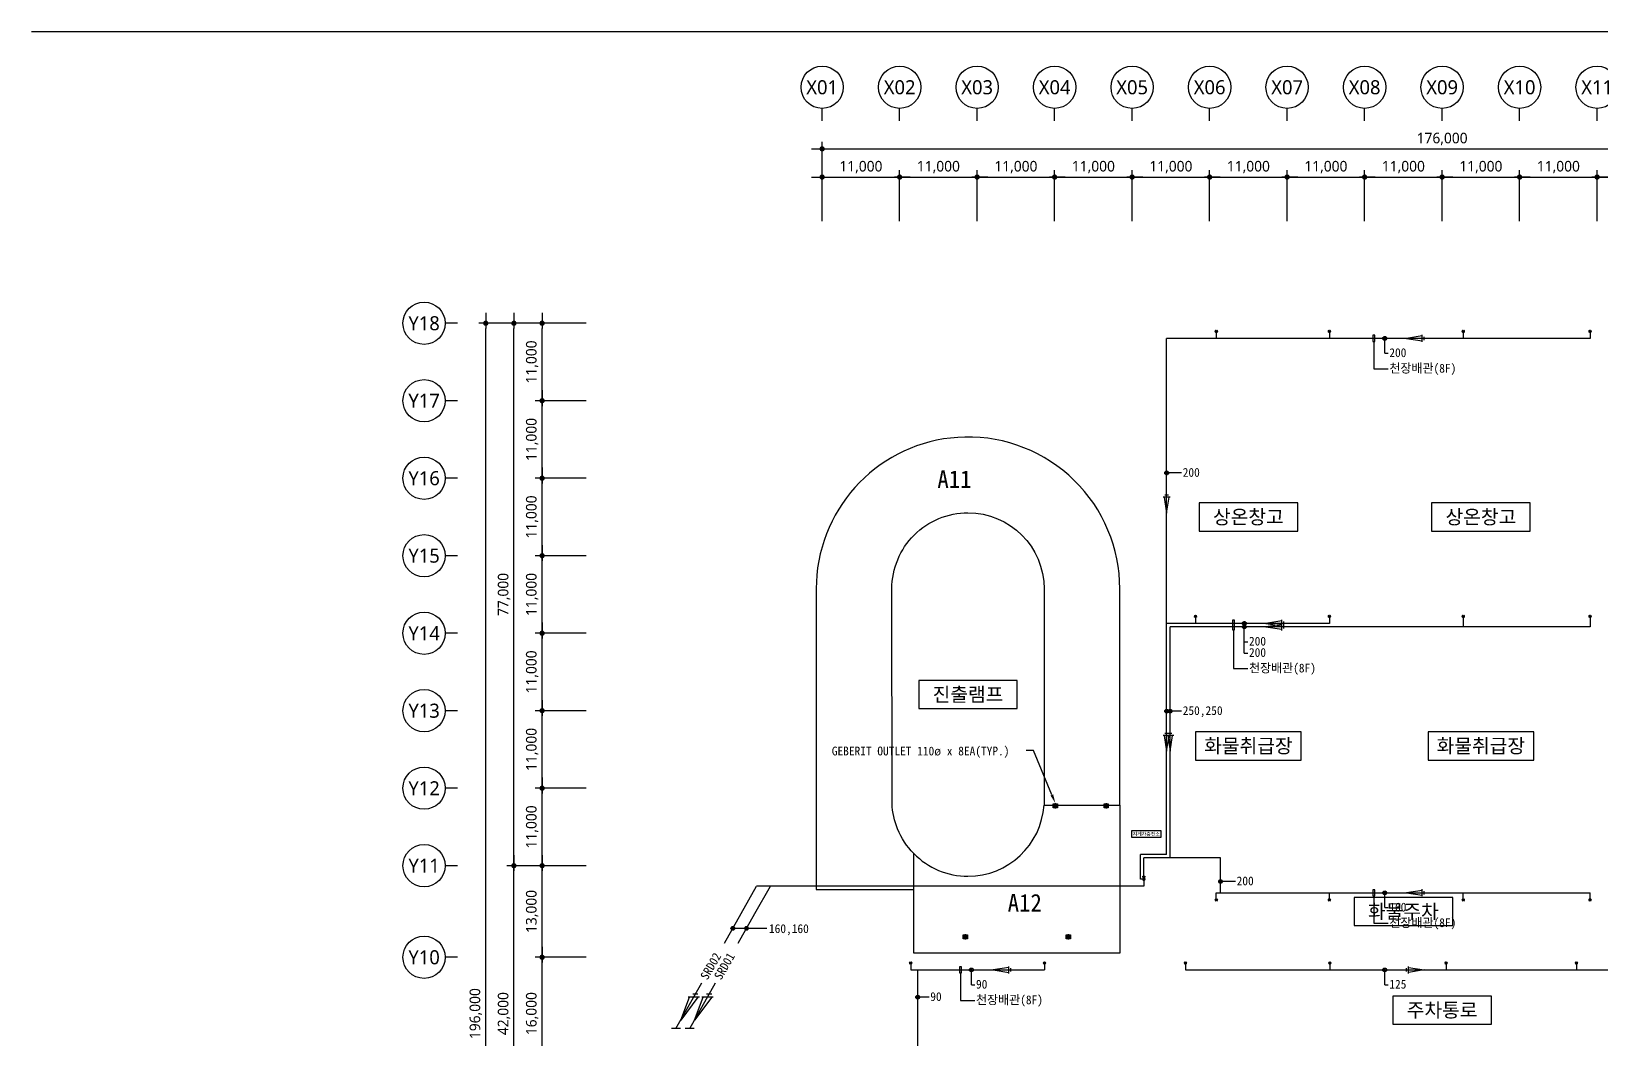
# Model space of a CAD drawing. Header units: millimetres. Extents: x 5104319 to 7084979, y 3076390 to 3633130.
# Drawn here: x 5944319 to 6167058, y 3490152 to 3633130 of the extents above; entities that cross this region are included whole.
import ezdxf
from ezdxf.enums import TextEntityAlignment as Align

# ---------------------------------------------------------------- set-up
doc = ezdxf.new("R2010")
doc.units = ezdxf.units.MM
doc.header["$PDMODE"] = 1
doc.layers.get('Defpoints').update_dxf_attribs({"color": 140})
for name, color, linetype, lineweight in [('A-AXIS-BUBL', 7, 'Continuous', 25), ('A-DIMS', 7, 'Continuous', 25), ('A-XXXX-TXT2', 3, 'Continuous', 25)]:
    doc.layers.add(name, color=color, linetype=linetype, lineweight=lineweight)
for name, color, linetype in [('ARCH', 8, 'Continuous'), ('사이포닉', 3, 'Continuous'), ('사이포닉0', 3, 'Continuous'), ('사이포닉1', 3, 'Continuous'), ('우수면적', 1, 'Continuous')]:
    doc.layers.add(name, color=color, linetype=linetype)
doc.styles.add('HY울릉도L', font='')
doc.styles.add('XR-평면도$0$맑은 고딕', font='malgun.ttf')
doc.styles.add('맑은고딕', font='malgun.ttf')
doc.styles.add('사이포닉', font='')
doc.styles.get('HY울릉도L').set_extended_font_data('Dotum')
doc.styles.get('사이포닉').set_extended_font_data('GulimChe')
doc.dimstyles.new('CDIM', dxfattribs={"dimtxt": 3, "dimasz": 1.5, "dimexe": 2, "dimexo": 1, "dimgap": 1, "dimtad": 1, "dimdec": 0, "dimrnd": 0.5, "dimzin": 0, "dimdsep": 32, "dimlunit": 6, "dimtxsty": 'HY울릉도L', "dimblk1": '_CIDOT', "dimblk2": '_CIDOT', "dimsah": 1, "dimcen": 5.5, "dimclrd": 2, "dimclre": 2, "dimclrt": 7, "dimadec": 0, "dimazin": 0, "dimtfac": 1, "dimtdec": 0, "dimtix": 1, "dimtmove": 2, "dimatfit": 1, "dimldrblk": '_CIDOT', "dimfxl": 1, "dimtolj": 1, "dimtzin": 0, "dimlwd": -1, "dimarcsym": 0})

# ---------------------------------------------------------------- blocks, each defined once
blk = doc.blocks.new('_CIDOT')
at = {"color": 0, "linetype": 'ByBlock'}
blk.add_line((2, 0), (-1, 0), dxfattribs=at)
at = {"color": 0, "linetype": 'ByBlock', "const_width": 0.5}
blk.add_lwpolyline([(-0.25, 0, 1), (0.25, 0, 1)], format="xyb", close=True, dxfattribs=at)
blk = doc.blocks.new('*D15')
at = {"layer": 'A-DIMS', "lineweight": -2, "transparency": 16777216}
for p, q in [((93193, 151121), (85943, 151121)), ((93193, 135121), (85943, 135121))]:
    blk.add_line(p, q, dxfattribs=at)
at = {"layer": 'A-DIMS', "transparency": 16777216}
blk.add_line((86943, 135871), (86943, 150371), dxfattribs=at)
at = {"layer": 'Defpoints', "color": 0, "transparency": 16777216}
for p in [(86943, 151121), (93693, 151121), (93693, 135121)]:
    blk.add_point(p, dxfattribs=at)
at = {"layer": 'A-DIMS', "transparency": 16777216, "xscale": 750, "yscale": 750, "zscale": 750}
for p, rotation in [((86943, 151121), 90), ((86943, 135121), 270)]:
    blk.add_blockref('_CIDOT', p, dxfattribs=dict(at, rotation=rotation))
at = {"layer": 'A-DIMS', "color": 3, "transparency": 16777216, "insert": (85538, 143121), "char_height": 1500, "attachment_point": 5, "rotation": 90, "style": '맑은고딕'}
blk.add_mtext('\\A1;16,000', dxfattribs=at)
blk = doc.blocks.new('*D16')
at = {"layer": 'A-DIMS', "lineweight": -2, "transparency": 16777216}
for p, q in [((93193, 164121), (85943, 164121)), ((93193, 151121), (85943, 151121))]:
    blk.add_line(p, q, dxfattribs=at)
at = {"layer": 'A-DIMS', "transparency": 16777216}
blk.add_line((86943, 151871), (86943, 163371), dxfattribs=at)
at = {"layer": 'Defpoints', "color": 0, "transparency": 16777216}
for p in [(86943, 164121), (93693, 164121), (93693, 151121)]:
    blk.add_point(p, dxfattribs=at)
at = {"layer": 'A-DIMS', "transparency": 16777216, "xscale": 750, "yscale": 750, "zscale": 750}
for p, rotation in [((86943, 164121), 90), ((86943, 151121), 270)]:
    blk.add_blockref('_CIDOT', p, dxfattribs=dict(at, rotation=rotation))
at = {"layer": 'A-DIMS', "color": 3, "transparency": 16777216, "insert": (85538, 157621), "char_height": 1500, "attachment_point": 5, "rotation": 90, "style": '맑은고딕'}
blk.add_mtext('\\A1;13,000', dxfattribs=at)
blk = doc.blocks.new('*D17')
at = {"layer": 'A-DIMS', "lineweight": -2, "transparency": 16777216}
for p, q in [((93193, 175121), (85943, 175121)), ((93193, 164121), (85943, 164121))]:
    blk.add_line(p, q, dxfattribs=at)
at = {"layer": 'A-DIMS', "transparency": 16777216}
blk.add_line((86943, 164871), (86943, 174371), dxfattribs=at)
at = {"layer": 'Defpoints', "color": 0, "transparency": 16777216}
for p in [(86943, 175121), (93693, 175121), (93693, 164121)]:
    blk.add_point(p, dxfattribs=at)
at = {"layer": 'A-DIMS', "transparency": 16777216, "xscale": 750, "yscale": 750, "zscale": 750}
for p, rotation in [((86943, 175121), 90), ((86943, 164121), 270)]:
    blk.add_blockref('_CIDOT', p, dxfattribs=dict(at, rotation=rotation))
at = {"layer": 'A-DIMS', "color": 3, "transparency": 16777216, "insert": (85538, 169621), "char_height": 1500, "attachment_point": 5, "rotation": 90, "style": '맑은고딕'}
blk.add_mtext('\\A1;11,000', dxfattribs=at)
blk = doc.blocks.new('*D18')
at = {"layer": 'A-DIMS', "lineweight": -2, "transparency": 16777216}
for p, q in [((93193, 186121), (85943, 186121)), ((93193, 175121), (85943, 175121))]:
    blk.add_line(p, q, dxfattribs=at)
at = {"layer": 'A-DIMS', "transparency": 16777216}
blk.add_line((86943, 175871), (86943, 185371), dxfattribs=at)
at = {"layer": 'Defpoints', "color": 0, "transparency": 16777216}
for p in [(86943, 186121), (93693, 186121), (93693, 175121)]:
    blk.add_point(p, dxfattribs=at)
at = {"layer": 'A-DIMS', "transparency": 16777216, "xscale": 750, "yscale": 750, "zscale": 750}
for p, rotation in [((86943, 186121), 90), ((86943, 175121), 270)]:
    blk.add_blockref('_CIDOT', p, dxfattribs=dict(at, rotation=rotation))
at = {"layer": 'A-DIMS', "color": 3, "transparency": 16777216, "insert": (85538, 180621), "char_height": 1500, "attachment_point": 5, "rotation": 90, "style": '맑은고딕'}
blk.add_mtext('\\A1;11,000', dxfattribs=at)
blk = doc.blocks.new('*D19')
at = {"layer": 'A-DIMS', "lineweight": -2, "transparency": 16777216}
for p, q in [((93193, 197121), (85943, 197121)), ((93193, 186121), (85943, 186121))]:
    blk.add_line(p, q, dxfattribs=at)
at = {"layer": 'A-DIMS', "transparency": 16777216}
blk.add_line((86943, 186871), (86943, 196371), dxfattribs=at)
at = {"layer": 'Defpoints', "color": 0, "transparency": 16777216}
for p in [(86943, 197121), (93693, 197121), (93693, 186121)]:
    blk.add_point(p, dxfattribs=at)
at = {"layer": 'A-DIMS', "transparency": 16777216, "xscale": 750, "yscale": 750, "zscale": 750}
for p, rotation in [((86943, 197121), 90), ((86943, 186121), 270)]:
    blk.add_blockref('_CIDOT', p, dxfattribs=dict(at, rotation=rotation))
at = {"layer": 'A-DIMS', "color": 3, "transparency": 16777216, "insert": (85538, 191621), "char_height": 1500, "attachment_point": 5, "rotation": 90, "style": '맑은고딕'}
blk.add_mtext('\\A1;11,000', dxfattribs=at)
blk = doc.blocks.new('*D20')
at = {"layer": 'A-DIMS', "lineweight": -2, "transparency": 16777216}
for p, q in [((93193, 208121), (85943, 208121)), ((93193, 197121), (85943, 197121))]:
    blk.add_line(p, q, dxfattribs=at)
at = {"layer": 'A-DIMS', "transparency": 16777216}
blk.add_line((86943, 197871), (86943, 207371), dxfattribs=at)
at = {"layer": 'Defpoints', "color": 0, "transparency": 16777216}
for p in [(86943, 208121), (93693, 208121), (93693, 197121)]:
    blk.add_point(p, dxfattribs=at)
at = {"layer": 'A-DIMS', "transparency": 16777216, "xscale": 750, "yscale": 750, "zscale": 750}
for p, rotation in [((86943, 208121), 90), ((86943, 197121), 270)]:
    blk.add_blockref('_CIDOT', p, dxfattribs=dict(at, rotation=rotation))
at = {"layer": 'A-DIMS', "color": 3, "transparency": 16777216, "insert": (85538, 202621), "char_height": 1500, "attachment_point": 5, "rotation": 90, "style": '맑은고딕'}
blk.add_mtext('\\A1;11,000', dxfattribs=at)
blk = doc.blocks.new('*D21')
at = {"layer": 'A-DIMS', "lineweight": -2, "transparency": 16777216}
for p, q in [((93193, 219121), (85943, 219121)), ((93193, 208121), (85943, 208121))]:
    blk.add_line(p, q, dxfattribs=at)
at = {"layer": 'A-DIMS', "transparency": 16777216}
blk.add_line((86943, 208871), (86943, 218371), dxfattribs=at)
at = {"layer": 'Defpoints', "color": 0, "transparency": 16777216}
for p in [(86943, 219121), (93693, 219121), (93693, 208121)]:
    blk.add_point(p, dxfattribs=at)
at = {"layer": 'A-DIMS', "transparency": 16777216, "xscale": 750, "yscale": 750, "zscale": 750}
for p, rotation in [((86943, 219121), 90), ((86943, 208121), 270)]:
    blk.add_blockref('_CIDOT', p, dxfattribs=dict(at, rotation=rotation))
at = {"layer": 'A-DIMS', "color": 3, "transparency": 16777216, "insert": (85538, 213621), "char_height": 1500, "attachment_point": 5, "rotation": 90, "style": '맑은고딕'}
blk.add_mtext('\\A1;11,000', dxfattribs=at)
blk = doc.blocks.new('*D22')
at = {"layer": 'A-DIMS', "lineweight": -2, "transparency": 16777216}
for p, q in [((93193, 230121), (85943, 230121)), ((93193, 219121), (85943, 219121))]:
    blk.add_line(p, q, dxfattribs=at)
at = {"layer": 'A-DIMS', "transparency": 16777216}
blk.add_line((86943, 219871), (86943, 229371), dxfattribs=at)
at = {"layer": 'Defpoints', "color": 0, "transparency": 16777216}
for p in [(86943, 230121), (93693, 230121), (93693, 219121)]:
    blk.add_point(p, dxfattribs=at)
at = {"layer": 'A-DIMS', "transparency": 16777216, "xscale": 750, "yscale": 750, "zscale": 750}
for p, rotation in [((86943, 230121), 90), ((86943, 219121), 270)]:
    blk.add_blockref('_CIDOT', p, dxfattribs=dict(at, rotation=rotation))
at = {"layer": 'A-DIMS', "color": 3, "transparency": 16777216, "insert": (85538, 224621), "char_height": 1500, "attachment_point": 5, "rotation": 90, "style": '맑은고딕'}
blk.add_mtext('\\A1;11,000', dxfattribs=at)
blk = doc.blocks.new('*D23')
at = {"layer": 'A-DIMS', "lineweight": -2, "transparency": 16777216}
for p, q in [((93193, 241121), (85943, 241121)), ((93193, 230121), (85943, 230121))]:
    blk.add_line(p, q, dxfattribs=at)
at = {"layer": 'A-DIMS', "transparency": 16777216}
blk.add_line((86943, 230871), (86943, 240371), dxfattribs=at)
at = {"layer": 'Defpoints', "color": 0, "transparency": 16777216}
for p in [(86943, 241121), (93693, 241121), (93693, 230121)]:
    blk.add_point(p, dxfattribs=at)
at = {"layer": 'A-DIMS', "transparency": 16777216, "xscale": 750, "yscale": 750, "zscale": 750}
for p, rotation in [((86943, 241121), 90), ((86943, 230121), 270)]:
    blk.add_blockref('_CIDOT', p, dxfattribs=dict(at, rotation=rotation))
at = {"layer": 'A-DIMS', "color": 3, "transparency": 16777216, "insert": (85538, 235621), "char_height": 1500, "attachment_point": 5, "rotation": 90, "style": '맑은고딕'}
blk.add_mtext('\\A1;11,000', dxfattribs=at)
blk = doc.blocks.new('*D25')
at = {"layer": 'A-DIMS', "lineweight": -2, "transparency": 16777216}
for p, q in [((93193, 241121), (77943, 241121)), ((93193, 45121), (77943, 45121))]:
    blk.add_line(p, q, dxfattribs=at)
at = {"layer": 'A-DIMS', "transparency": 16777216}
blk.add_line((78943, 45871), (78943, 240371), dxfattribs=at)
at = {"layer": 'Defpoints', "color": 0, "transparency": 16777216}
for p in [(78943, 241121), (93693, 241121), (93693, 45121)]:
    blk.add_point(p, dxfattribs=at)
at = {"layer": 'A-DIMS', "transparency": 16777216, "xscale": 750, "yscale": 750, "zscale": 750}
for p, rotation in [((78943, 241121), 90), ((78943, 45121), 270)]:
    blk.add_blockref('_CIDOT', p, dxfattribs=dict(at, rotation=rotation))
at = {"layer": 'A-DIMS', "color": 3, "transparency": 16777216, "insert": (77538, 143121), "char_height": 1500, "attachment_point": 5, "rotation": 90, "style": '맑은고딕'}
blk.add_mtext('\\A1;196,000', dxfattribs=at)
blk = doc.blocks.new('*D27')
at = {"layer": 'A-DIMS', "lineweight": -2, "transparency": 16777216}
for p, q in [((93193, 164121), (81943, 164121)), ((93193, 122121), (81943, 122121))]:
    blk.add_line(p, q, dxfattribs=at)
at = {"layer": 'A-DIMS', "transparency": 16777216}
blk.add_line((82943, 122871), (82943, 163371), dxfattribs=at)
at = {"layer": 'Defpoints', "color": 0, "transparency": 16777216}
for p in [(82943, 164121), (93693, 164121), (93693, 122121)]:
    blk.add_point(p, dxfattribs=at)
at = {"layer": 'A-DIMS', "transparency": 16777216, "xscale": 750, "yscale": 750, "zscale": 750}
for p, rotation in [((82943, 164121), 90), ((82943, 122121), 270)]:
    blk.add_blockref('_CIDOT', p, dxfattribs=dict(at, rotation=rotation))
at = {"layer": 'A-DIMS', "color": 3, "transparency": 16777216, "insert": (81542, 143121), "char_height": 1500, "attachment_point": 5, "rotation": 90, "style": '맑은고딕'}
blk.add_mtext('\\A1;42,000', dxfattribs=at)
blk = doc.blocks.new('*D28')
at = {"layer": 'A-DIMS', "lineweight": -2, "transparency": 16777216}
for p, q in [((93193, 241121), (81943, 241121)), ((93193, 164121), (81943, 164121))]:
    blk.add_line(p, q, dxfattribs=at)
at = {"layer": 'A-DIMS', "transparency": 16777216}
blk.add_line((82943, 164871), (82943, 240371), dxfattribs=at)
at = {"layer": 'Defpoints', "color": 0, "transparency": 16777216}
for p in [(82943, 241121), (93693, 241121), (93693, 164121)]:
    blk.add_point(p, dxfattribs=at)
at = {"layer": 'A-DIMS', "transparency": 16777216, "xscale": 750, "yscale": 750, "zscale": 750}
for p, rotation in [((82943, 241121), 90), ((82943, 164121), 270)]:
    blk.add_blockref('_CIDOT', p, dxfattribs=dict(at, rotation=rotation))
at = {"layer": 'A-DIMS', "color": 3, "transparency": 16777216, "insert": (81542, 202621), "char_height": 1500, "attachment_point": 5, "rotation": 90, "style": '맑은고딕'}
blk.add_mtext('\\A1;77,000', dxfattribs=at)
blk = doc.blocks.new('*D29')
at = {"layer": 'A-DIMS', "lineweight": -2, "transparency": 16777216}
for p, q in [((148693, 255621), (148693, 262871)), ((159693, 255621), (159693, 262871))]:
    blk.add_line(p, q, dxfattribs=at)
at = {"layer": 'A-DIMS', "transparency": 16777216}
blk.add_line((149443, 261871), (158943, 261871), dxfattribs=at)
at = {"layer": 'Defpoints', "color": 0, "transparency": 16777216}
for p in [(159693, 261871), (148693, 255121), (159693, 255121)]:
    blk.add_point(p, dxfattribs=at)
at = {"layer": 'A-DIMS', "transparency": 16777216, "xscale": 750, "yscale": 750, "zscale": 750, "rotation": 180}
blk.add_blockref('_CIDOT', (148693, 261871), dxfattribs=at)
at = {"layer": 'A-DIMS', "transparency": 16777216, "xscale": 750, "yscale": 750, "zscale": 750}
blk.add_blockref('_CIDOT', (159693, 261871), dxfattribs=at)
at = {"layer": 'A-DIMS', "color": 3, "transparency": 16777216, "insert": (154193, 263275), "char_height": 1500, "attachment_point": 5, "style": '맑은고딕'}
blk.add_mtext('\\A1;11,000', dxfattribs=at)
blk = doc.blocks.new('*D30')
at = {"layer": 'A-DIMS', "lineweight": -2, "transparency": 16777216}
for p, q in [((159693, 255621), (159693, 262871)), ((170693, 255621), (170693, 262871))]:
    blk.add_line(p, q, dxfattribs=at)
at = {"layer": 'A-DIMS', "transparency": 16777216}
blk.add_line((160443, 261871), (169943, 261871), dxfattribs=at)
at = {"layer": 'Defpoints', "color": 0, "transparency": 16777216}
for p in [(170693, 261871), (159693, 255121), (170693, 255121)]:
    blk.add_point(p, dxfattribs=at)
at = {"layer": 'A-DIMS', "transparency": 16777216, "xscale": 750, "yscale": 750, "zscale": 750, "rotation": 180}
blk.add_blockref('_CIDOT', (159693, 261871), dxfattribs=at)
at = {"layer": 'A-DIMS', "transparency": 16777216, "xscale": 750, "yscale": 750, "zscale": 750}
blk.add_blockref('_CIDOT', (170693, 261871), dxfattribs=at)
at = {"layer": 'A-DIMS', "color": 3, "transparency": 16777216, "insert": (165193, 263275), "char_height": 1500, "attachment_point": 5, "style": '맑은고딕'}
blk.add_mtext('\\A1;11,000', dxfattribs=at)
blk = doc.blocks.new('*D31')
at = {"layer": 'A-DIMS', "lineweight": -2, "transparency": 16777216}
for p, q in [((170693, 255621), (170693, 262871)), ((181693, 255621), (181693, 262871))]:
    blk.add_line(p, q, dxfattribs=at)
at = {"layer": 'A-DIMS', "transparency": 16777216}
blk.add_line((171443, 261871), (180943, 261871), dxfattribs=at)
at = {"layer": 'Defpoints', "color": 0, "transparency": 16777216}
for p in [(181693, 261871), (170693, 255121), (181693, 255121)]:
    blk.add_point(p, dxfattribs=at)
at = {"layer": 'A-DIMS', "transparency": 16777216, "xscale": 750, "yscale": 750, "zscale": 750, "rotation": 180}
blk.add_blockref('_CIDOT', (170693, 261871), dxfattribs=at)
at = {"layer": 'A-DIMS', "transparency": 16777216, "xscale": 750, "yscale": 750, "zscale": 750}
blk.add_blockref('_CIDOT', (181693, 261871), dxfattribs=at)
at = {"layer": 'A-DIMS', "color": 3, "transparency": 16777216, "insert": (176193, 263275), "char_height": 1500, "attachment_point": 5, "style": '맑은고딕'}
blk.add_mtext('\\A1;11,000', dxfattribs=at)
blk = doc.blocks.new('*D32')
at = {"layer": 'A-DIMS', "lineweight": -2, "transparency": 16777216}
for p, q in [((181693, 255621), (181693, 262871)), ((192693, 255621), (192693, 262871))]:
    blk.add_line(p, q, dxfattribs=at)
at = {"layer": 'A-DIMS', "transparency": 16777216}
blk.add_line((182443, 261871), (191943, 261871), dxfattribs=at)
at = {"layer": 'Defpoints', "color": 0, "transparency": 16777216}
for p in [(192693, 261871), (181693, 255121), (192693, 255121)]:
    blk.add_point(p, dxfattribs=at)
at = {"layer": 'A-DIMS', "transparency": 16777216, "xscale": 750, "yscale": 750, "zscale": 750, "rotation": 180}
blk.add_blockref('_CIDOT', (181693, 261871), dxfattribs=at)
at = {"layer": 'A-DIMS', "transparency": 16777216, "xscale": 750, "yscale": 750, "zscale": 750}
blk.add_blockref('_CIDOT', (192693, 261871), dxfattribs=at)
at = {"layer": 'A-DIMS', "color": 3, "transparency": 16777216, "insert": (187193, 263275), "char_height": 1500, "attachment_point": 5, "style": '맑은고딕'}
blk.add_mtext('\\A1;11,000', dxfattribs=at)
blk = doc.blocks.new('*D33')
at = {"layer": 'A-DIMS', "lineweight": -2, "transparency": 16777216}
for p, q in [((192693, 255621), (192693, 262871)), ((203693, 255621), (203693, 262871))]:
    blk.add_line(p, q, dxfattribs=at)
at = {"layer": 'A-DIMS', "transparency": 16777216}
blk.add_line((193443, 261871), (202943, 261871), dxfattribs=at)
at = {"layer": 'Defpoints', "color": 0, "transparency": 16777216}
for p in [(203693, 261871), (192693, 255121), (203693, 255121)]:
    blk.add_point(p, dxfattribs=at)
at = {"layer": 'A-DIMS', "transparency": 16777216, "xscale": 750, "yscale": 750, "zscale": 750, "rotation": 180}
blk.add_blockref('_CIDOT', (192693, 261871), dxfattribs=at)
at = {"layer": 'A-DIMS', "transparency": 16777216, "xscale": 750, "yscale": 750, "zscale": 750}
blk.add_blockref('_CIDOT', (203693, 261871), dxfattribs=at)
at = {"layer": 'A-DIMS', "color": 3, "transparency": 16777216, "insert": (198193, 263275), "char_height": 1500, "attachment_point": 5, "style": '맑은고딕'}
blk.add_mtext('\\A1;11,000', dxfattribs=at)
blk = doc.blocks.new('*D34')
at = {"layer": 'A-DIMS', "lineweight": -2, "transparency": 16777216}
for p, q in [((203693, 255621), (203693, 262871)), ((214693, 255621), (214693, 262871))]:
    blk.add_line(p, q, dxfattribs=at)
at = {"layer": 'A-DIMS', "transparency": 16777216}
blk.add_line((204443, 261871), (213943, 261871), dxfattribs=at)
at = {"layer": 'Defpoints', "color": 0, "transparency": 16777216}
for p in [(214693, 261871), (203693, 255121), (214693, 255121)]:
    blk.add_point(p, dxfattribs=at)
at = {"layer": 'A-DIMS', "transparency": 16777216, "xscale": 750, "yscale": 750, "zscale": 750, "rotation": 180}
blk.add_blockref('_CIDOT', (203693, 261871), dxfattribs=at)
at = {"layer": 'A-DIMS', "transparency": 16777216, "xscale": 750, "yscale": 750, "zscale": 750}
blk.add_blockref('_CIDOT', (214693, 261871), dxfattribs=at)
at = {"layer": 'A-DIMS', "color": 3, "transparency": 16777216, "insert": (209193, 263275), "char_height": 1500, "attachment_point": 5, "style": '맑은고딕'}
blk.add_mtext('\\A1;11,000', dxfattribs=at)
blk = doc.blocks.new('*D35')
at = {"layer": 'A-DIMS', "lineweight": -2, "transparency": 16777216}
for p, q in [((214693, 255621), (214693, 262871)), ((225693, 255621), (225693, 262871))]:
    blk.add_line(p, q, dxfattribs=at)
at = {"layer": 'A-DIMS', "transparency": 16777216}
blk.add_line((215443, 261871), (224943, 261871), dxfattribs=at)
at = {"layer": 'Defpoints', "color": 0, "transparency": 16777216}
for p in [(225693, 261871), (214693, 255121), (225693, 255121)]:
    blk.add_point(p, dxfattribs=at)
at = {"layer": 'A-DIMS', "transparency": 16777216, "xscale": 750, "yscale": 750, "zscale": 750, "rotation": 180}
blk.add_blockref('_CIDOT', (214693, 261871), dxfattribs=at)
at = {"layer": 'A-DIMS', "transparency": 16777216, "xscale": 750, "yscale": 750, "zscale": 750}
blk.add_blockref('_CIDOT', (225693, 261871), dxfattribs=at)
at = {"layer": 'A-DIMS', "color": 3, "transparency": 16777216, "insert": (220193, 263275), "char_height": 1500, "attachment_point": 5, "style": '맑은고딕'}
blk.add_mtext('\\A1;11,000', dxfattribs=at)
blk = doc.blocks.new('*D36')
at = {"layer": 'A-DIMS', "lineweight": -2, "transparency": 16777216}
for p, q in [((225693, 255621), (225693, 262871)), ((236693, 255621), (236693, 262871))]:
    blk.add_line(p, q, dxfattribs=at)
at = {"layer": 'A-DIMS', "transparency": 16777216}
blk.add_line((226443, 261871), (235943, 261871), dxfattribs=at)
at = {"layer": 'Defpoints', "color": 0, "transparency": 16777216}
for p in [(236693, 261871), (225693, 255121), (236693, 255121)]:
    blk.add_point(p, dxfattribs=at)
at = {"layer": 'A-DIMS', "transparency": 16777216, "xscale": 750, "yscale": 750, "zscale": 750, "rotation": 180}
blk.add_blockref('_CIDOT', (225693, 261871), dxfattribs=at)
at = {"layer": 'A-DIMS', "transparency": 16777216, "xscale": 750, "yscale": 750, "zscale": 750}
blk.add_blockref('_CIDOT', (236693, 261871), dxfattribs=at)
at = {"layer": 'A-DIMS', "color": 3, "transparency": 16777216, "insert": (231193, 263275), "char_height": 1500, "attachment_point": 5, "style": '맑은고딕'}
blk.add_mtext('\\A1;11,000', dxfattribs=at)
blk = doc.blocks.new('*D37')
at = {"layer": 'A-DIMS', "lineweight": -2, "transparency": 16777216}
for p, q in [((236693, 255621), (236693, 262871)), ((247693, 255621), (247693, 262871))]:
    blk.add_line(p, q, dxfattribs=at)
at = {"layer": 'A-DIMS', "transparency": 16777216}
blk.add_line((237443, 261871), (246943, 261871), dxfattribs=at)
at = {"layer": 'Defpoints', "color": 0, "transparency": 16777216}
for p in [(247693, 261871), (236693, 255121), (247693, 255121)]:
    blk.add_point(p, dxfattribs=at)
at = {"layer": 'A-DIMS', "transparency": 16777216, "xscale": 750, "yscale": 750, "zscale": 750, "rotation": 180}
blk.add_blockref('_CIDOT', (236693, 261871), dxfattribs=at)
at = {"layer": 'A-DIMS', "transparency": 16777216, "xscale": 750, "yscale": 750, "zscale": 750}
blk.add_blockref('_CIDOT', (247693, 261871), dxfattribs=at)
at = {"layer": 'A-DIMS', "color": 3, "transparency": 16777216, "insert": (242193, 263275), "char_height": 1500, "attachment_point": 5, "style": '맑은고딕'}
blk.add_mtext('\\A1;11,000', dxfattribs=at)
blk = doc.blocks.new('*D42')
at = {"layer": 'A-DIMS', "lineweight": -2, "transparency": 16777216}
for p, q in [((126693, 255621), (126693, 266871)), ((302693, 255621), (302693, 266871))]:
    blk.add_line(p, q, dxfattribs=at)
at = {"layer": 'A-DIMS', "transparency": 16777216}
blk.add_line((127443, 265871), (301943, 265871), dxfattribs=at)
at = {"layer": 'Defpoints', "color": 0, "transparency": 16777216}
for p in [(302693, 265871), (126693, 255121), (302693, 255121)]:
    blk.add_point(p, dxfattribs=at)
at = {"layer": 'A-DIMS', "transparency": 16777216, "xscale": 750, "yscale": 750, "zscale": 750, "rotation": 180}
blk.add_blockref('_CIDOT', (126693, 265871), dxfattribs=at)
at = {"layer": 'A-DIMS', "transparency": 16777216, "xscale": 750, "yscale": 750, "zscale": 750}
blk.add_blockref('_CIDOT', (302693, 265871), dxfattribs=at)
at = {"layer": 'A-DIMS', "color": 3, "transparency": 16777216, "insert": (214693, 267275), "char_height": 1500, "attachment_point": 5, "style": '맑은고딕'}
blk.add_mtext('\\A1;176,000', dxfattribs=at)
blk = doc.blocks.new('*D44')
at = {"layer": 'A-DIMS', "lineweight": -2, "transparency": 16777216}
for p, q in [((126693, 255621), (126693, 262871)), ((137693, 255621), (137693, 262871))]:
    blk.add_line(p, q, dxfattribs=at)
at = {"layer": 'A-DIMS', "transparency": 16777216}
blk.add_line((127443, 261871), (136943, 261871), dxfattribs=at)
at = {"layer": 'Defpoints', "color": 0, "transparency": 16777216}
for p in [(137693, 261871), (126693, 255121), (137693, 255121)]:
    blk.add_point(p, dxfattribs=at)
at = {"layer": 'A-DIMS', "transparency": 16777216, "xscale": 750, "yscale": 750, "zscale": 750, "rotation": 180}
blk.add_blockref('_CIDOT', (126693, 261871), dxfattribs=at)
at = {"layer": 'A-DIMS', "transparency": 16777216, "xscale": 750, "yscale": 750, "zscale": 750}
blk.add_blockref('_CIDOT', (137693, 261871), dxfattribs=at)
at = {"layer": 'A-DIMS', "color": 3, "transparency": 16777216, "insert": (132193, 263275), "char_height": 1500, "attachment_point": 5, "style": '맑은고딕'}
blk.add_mtext('\\A1;11,000', dxfattribs=at)
blk = doc.blocks.new('*D45')
at = {"layer": 'A-DIMS', "lineweight": -2, "transparency": 16777216}
for p, q in [((137693, 255621), (137693, 262871)), ((148693, 255621), (148693, 262871))]:
    blk.add_line(p, q, dxfattribs=at)
at = {"layer": 'A-DIMS', "transparency": 16777216}
blk.add_line((138443, 261871), (147943, 261871), dxfattribs=at)
at = {"layer": 'Defpoints', "color": 0, "transparency": 16777216}
for p in [(148693, 261871), (137693, 255121), (148693, 255121)]:
    blk.add_point(p, dxfattribs=at)
at = {"layer": 'A-DIMS', "transparency": 16777216, "xscale": 750, "yscale": 750, "zscale": 750, "rotation": 180}
blk.add_blockref('_CIDOT', (137693, 261871), dxfattribs=at)
at = {"layer": 'A-DIMS', "transparency": 16777216, "xscale": 750, "yscale": 750, "zscale": 750}
blk.add_blockref('_CIDOT', (148693, 261871), dxfattribs=at)
at = {"layer": 'A-DIMS', "color": 3, "transparency": 16777216, "insert": (143193, 263275), "char_height": 1500, "attachment_point": 5, "style": '맑은고딕'}
blk.add_mtext('\\A1;11,000', dxfattribs=at)
blk = doc.blocks.new('글_진출램프')
at = {"layer": 'A-XXXX-TXT2', "color": 0}
blk.add_lwpolyline([(-7000, -1997), (7000, -1997), (7000, 2003), (-7000, 2003)], close=True, dxfattribs=at)
at = {"layer": 'A-XXXX-TXT2', "style": '맑은고딕'}
blk.add_text('진출램프', height=2000, dxfattribs=at).set_placement((0, 3), align=Align.MIDDLE_CENTER)
blk = doc.blocks.new('글_주차통로')
at = {"layer": 'A-XXXX-TXT2', "color": 0}
blk.add_lwpolyline([(-7000, -2000), (7000, -2000), (7000, 2000), (-7000, 2000)], close=True, dxfattribs=at)
at = {"layer": 'A-XXXX-TXT2', "style": '맑은고딕'}
blk.add_text('주차통로', height=2000, dxfattribs=at).set_placement((0, 0), align=Align.MIDDLE_CENTER)
blk = doc.blocks.new('글_화물주차')
at = {"layer": 'A-XXXX-TXT2', "color": 0}
blk.add_lwpolyline([(-7000, -2000), (7000, -2000), (7000, 2000), (-7000, 2000)], close=True, dxfattribs=at)
at = {"layer": 'A-XXXX-TXT2', "style": '맑은고딕'}
blk.add_text('화물주차', height=2000, dxfattribs=at).set_placement((0, 0), align=Align.MIDDLE_CENTER)
blk = doc.blocks.new('글_상온창고')
at = {"layer": 'A-XXXX-TXT2', "color": 0}
blk.add_lwpolyline([(-7000, -2000), (7000, -2000), (7000, 2000), (-7000, 2000)], close=True, dxfattribs=at)
at = {"layer": 'A-XXXX-TXT2', "style": '맑은고딕'}
blk.add_text('상온창고', height=2000, dxfattribs=at).set_placement((0, 0), align=Align.MIDDLE_CENTER)
blk = doc.blocks.new('글_지게차충전소')
at = {"layer": 'A-XXXX-TXT2', "color": 0, "ltscale": 100}
blk.add_lwpolyline([(-2100, 450), (-2100, -450), (2100, -450), (2100, 450)], close=True, dxfattribs=at)
at = {"layer": 'A-XXXX-TXT2', "ltscale": 100, "style": 'XR-평면도$0$맑은 고딕'}
blk.add_text('지게차충전소', height=500, dxfattribs=at).set_placement((0, 0), align=Align.MIDDLE_CENTER)
blk = doc.blocks.new('글_작업장')
at = {"layer": 'A-XXXX-TXT2', "color": 0}
blk.add_lwpolyline([(-7500, -2000), (7500, -2000), (7500, 2000), (-7500, 2000)], close=True, dxfattribs=at)
at = {"layer": 'A-XXXX-TXT2', "style": '맑은고딕'}
blk.add_text('화물취급장', height=2000, dxfattribs=at).set_placement((0, 0), align=Align.MIDDLE_CENTER)
blk = doc.blocks.new('OUTLET')
at = {"layer": '사이포닉', "color": 4}
for p, q in [((-2.9, 0), (2.9, 0)), ((0, 2.9), (0, -2.9))]:
    blk.add_line(p, q, dxfattribs=at)
blk.add_lwpolyline([(-2.2, -2.2), (-2.2, 2.2), (2.2, 2.2), (2.2, -2.2), (-2.2, -2.2)], dxfattribs=at)
blk.add_circle((0, 0), 1.5, dxfattribs=at)
blk = doc.blocks.new('aaaa')
at = {"layer": '사이포닉0', "color": 1}
blk.add_lwpolyline([(432363.62, -188335.88), (432368.88, -188323.29), (432370.88, -188323.29)], dxfattribs=at)
blk.add_solid([(432364, -188336.05), (432362.65, -188338.19), (432363.23, -188335.72)], dxfattribs=at)
blk = doc.blocks.new('VALD01')
at = {"color": 2}
for p, q in [((-1.96, 0.7), (2.54, 0)), ((2.54, 0), (-1.96, -0.7))]:
    blk.add_line(p, q, dxfattribs=at)
for points in [[(-2.54, -0.48), (-2.54, 0.48)], [(-1.96, -1), (-1.96, 1)]]:
    blk.add_lwpolyline(points, dxfattribs=at)
blk = doc.blocks.new('RISER2')
at = {"color": 1}
for p, q in [((491, 654), (0, 0)), ((0, 0), (251, 654))]:
    blk.add_line(p, q, dxfattribs=at)
at = {"color": 2}
for p, q in [((534, 654), (209, 654)), ((491, 735), (343, 735))]:
    blk.add_line(p, q, dxfattribs=at)
blk = doc.blocks.new('DIM(210222)')
for p, q in [((126693, 269870.6), (126693, 271620.6)), ((137693, 269870.6), (137693, 271620.6)), ((148693, 269870.6), (148693, 271620.6)), ((159693, 269870.6), (159693, 271620.6)), ((170693, 269870.6), (170693, 271620.6)), ((181693, 269870.6), (181693, 271620.6)), ((192693, 269870.6), (192693, 271620.6)), ((203693, 269870.6), (203693, 271620.6)), ((214693, 269870.6), (214693, 271620.6)), ((225693, 269870.6), (225693, 271620.6)), ((236693, 269870.6), (236693, 271620.6)), ((74943, 241120.6), (73193, 241120.6)), ((74943, 230120.6), (73193, 230120.6)), ((74943, 219120.6), (73193, 219120.6)), ((74943, 208120.6), (73193, 208120.6)), ((74943, 197120.6), (73193, 197120.6)), ((74943, 186120.6), (73193, 186120.6)), ((74943, 175120.6), (73193, 175120.6)), ((74943, 164120.6), (73193, 164120.6)), ((74943, 151120.6), (73193, 151120.6))]:
    blk.add_line(p, q)
at = {"layer": 'A-AXIS-BUBL', "ltscale": 0.2}
for centre in [(126693, 274620.6), (137693, 274620.6), (148693, 274620.6), (159693, 274620.6), (170693, 274620.6), (181693, 274620.6), (192693, 274620.6), (203693, 274620.6), (214693, 274620.6), (225693, 274620.6), (236693, 274620.6), (70193, 241120.6), (70193, 230120.6), (70193, 219120.6), (70193, 208120.6), (70193, 197120.6), (70193, 186120.6), (70193, 175120.6), (70193, 164120.6), (70193, 151120.6)]:
    blk.add_circle(centre, 3000, dxfattribs=at)
at = {"layer": 'A-XXXX-TXT2', "ltscale": 0.2, "style": '맑은고딕'}
for s, p in [('X01', (126693, 274620.6)), ('X02', (137693, 274620.6)), ('X03', (148693, 274620.6)), ('X04', (159693, 274620.6)), ('X05', (170693, 274620.6)), ('X06', (181693, 274620.6)), ('X07', (192693, 274620.6)), ('X08', (203693, 274620.6)), ('X09', (214693, 274620.6)), ('X10', (225693, 274620.6)), ('X11', (236693, 274620.6)), ('Y18', (70193, 241120.6)), ('Y17', (70193, 230120.6)), ('Y16', (70193, 219120.6)), ('Y15', (70193, 208120.6)), ('Y14', (70193, 197120.6)), ('Y13', (70193, 186120.6)), ('Y12', (70193, 175120.6)), ('Y11', (70193, 164120.6)), ('Y10', (70193, 151120.6))]:
    blk.add_text(s, height=2000, dxfattribs=at).set_placement(p, align=Align.MIDDLE)
at = {"layer": 'A-DIMS'}
for p1, p2, distance, picture, middle in [((126693, 255120.6), (302693, 255120.6), 10750, '*D42', (214693, 267275.5)), ((126693, 255120.6), (137693, 255120.6), 6750, '*D44', (132193, 263275.5)), ((137693, 255120.6), (148693, 255120.6), 6750, '*D45', (143193, 263275.5)), ((148693, 255120.6), (159693, 255120.6), 6750, '*D29', (154193, 263275.5)), ((159693, 255120.6), (170693, 255120.6), 6750, '*D30', (165193, 263275.5)), ((170693, 255120.6), (181693, 255120.6), 6750, '*D31', (176193, 263275.5)), ((181693, 255120.6), (192693, 255120.6), 6750, '*D32', (187193, 263275.5)), ((192693, 255120.6), (203693, 255120.6), 6750, '*D33', (198193, 263275.5)), ((203693, 255120.6), (214693, 255120.6), 6750, '*D34', (209193, 263275.5)), ((214693, 255120.6), (225693, 255120.6), 6750, '*D35', (220193, 263275.5)), ((225693, 255120.6), (236693, 255120.6), 6750, '*D36', (231193, 263275.5)), ((236693, 255120.6), (247693, 255120.6), 6750, '*D37', (242193, 263275.5)), ((93693, 45120.6), (93693, 241120.6), 14750, '*D25', (77538.1, 143120.6)), ((93693, 164120.6), (93693, 241120.6), 10750, '*D28', (81542.2, 202620.6)), ((93693, 230120.6), (93693, 241120.6), 6750, '*D23', (85538.1, 235620.6)), ((93693, 219120.6), (93693, 230120.6), 6750, '*D22', (85538.1, 224620.6)), ((93693, 208120.6), (93693, 219120.6), 6750, '*D21', (85538.1, 213620.6)), ((93693, 197120.6), (93693, 208120.6), 6750, '*D20', (85538.1, 202620.6)), ((93693, 186120.6), (93693, 197120.6), 6750, '*D19', (85538.1, 191620.6)), ((93693, 175120.6), (93693, 186120.6), 6750, '*D18', (85538.1, 180620.6)), ((93693, 164120.6), (93693, 175120.6), 6750, '*D17', (85538.1, 169620.6)), ((93693, 122120.6), (93693, 164120.6), 10750, '*D27', (81542.2, 143120.6)), ((93693, 151120.6), (93693, 164120.6), 6750, '*D16', (85538.1, 157620.6)), ((93693, 135120.6), (93693, 151120.6), 6750, '*D15', (85538.1, 143120.6))]:
    dim = blk.add_aligned_dim(p1=p1, p2=p2, distance=distance, dimstyle='CDIM', override={"dimscale": 500, "dimtxsty": '맑은고딕', "dimclrd": 256, "dimclre": 256, "dimclrt": 3}, dxfattribs=at)
    dim.commit()
    dim.dimension.update_dxf_attribs({"geometry": picture, "text_midpoint": middle})

msp = doc.modelspace()

# ---------------------------------------------------------------- linework, layer by layer
msp.add_line((5944318.8, 3633130.2), (6663068.8, 3633130.2))
msp.add_line((5944318.8, 3633130.2), (6663068.8, 3633130.2))
at = {"layer": '사이포닉0', "color": 1}
for p, q in [((6112352.7, 3590391.7), (6112670.9, 3590709.9)), ((6112352.7, 3590709.9), (6112670.9, 3590391.7)), ((6128402.7, 3590391.7), (6128720.9, 3590709.9)), ((6128402.7, 3590709.9), (6128720.9, 3590391.7)), ((6147402.7, 3590391.7), (6147720.9, 3590709.9)), ((6147402.7, 3590709.9), (6147720.9, 3590391.7)), ((6165402.7, 3590391.7), (6165720.9, 3590709.9)), ((6165402.7, 3590709.9), (6165720.9, 3590391.7)), ((6134874.5, 3589116.6), (6134874.5, 3585230.9)), ((6136409.1, 3587443.1), (6136409.1, 3589550.8)), ((6136409.1, 3587443.1), (6136893.6, 3587443.1)), ((6134874.5, 3585230.9), (6136893.6, 3585230.9)), ((6107569.5, 3570448.1), (6105461.8, 3570448.1)), ((6109402.7, 3549941.7), (6109720.9, 3550259.9)), ((6109402.7, 3550259.9), (6109720.9, 3549941.7)), ((6116486.3, 3544889.8), (6116486.3, 3549100.8)), ((6128402.7, 3549941.7), (6128720.9, 3550259.9)), ((6128402.7, 3550259.9), (6128720.9, 3549941.7)), ((6147402.7, 3549941.7), (6147720.9, 3550259.9)), ((6147402.7, 3550259.9), (6147720.9, 3549941.7)), ((6165402.7, 3549941.7), (6165720.9, 3550259.9)), ((6165402.7, 3550259.9), (6165720.9, 3549941.7)), ((6114951.8, 3548166.6), (6114951.8, 3542677.5)), ((6116486.3, 3546493.1), (6116970.8, 3546493.1)), ((6116486.3, 3544889.8), (6116970.8, 3544889.8)), ((6114951.8, 3542677.5), (6116970.8, 3542677.5)), ((6107569.5, 3536638.2), (6105461.8, 3536638.2)), ((6089492.4, 3523041.7), (6089810.6, 3523359.9)), ((6089492.4, 3523359.9), (6089810.6, 3523041.7)), ((6096702.7, 3523041.7), (6097020.9, 3523359.9)), ((6096702.7, 3523359.9), (6097020.9, 3523041.7)), ((6102458.1, 3513116.9), (6102008.1, 3513116.9)), ((6102458.1, 3512766.9), (6102008.1, 3512766.9)), ((6102233.1, 3512891.9), (6102233.1, 3513341.9)), ((6102233.1, 3512541.9), (6102233.1, 3512991.9)), ((6115219.5, 3512458.2), (6113111.8, 3512458.2)), ((6134874.5, 3510416.6), (6134874.5, 3506530.9)), ((6136409.1, 3508743.1), (6136409.1, 3510850.8)), ((6112352.7, 3509691.7), (6112670.9, 3510009.9)), ((6112352.7, 3510009.9), (6112670.9, 3509691.7)), ((6128402.7, 3509691.7), (6128720.9, 3510009.9)), ((6128402.7, 3510009.9), (6128720.9, 3509691.7)), ((6136409.1, 3508743.1), (6136893.6, 3508743.1)), ((6147402.7, 3509691.7), (6147720.9, 3510009.9)), ((6147402.7, 3510009.9), (6147720.9, 3509691.7)), ((6165402.7, 3509691.7), (6165720.9, 3510009.9)), ((6165402.7, 3510009.9), (6165720.9, 3509691.7)), ((6134874.5, 3506530.9), (6136893.6, 3506530.9)), ((6076718, 3504441.7), (6077036.2, 3504759.9)), ((6076718, 3504759.9), (6077036.2, 3504441.7)), ((6091339.3, 3504441.7), (6091657.5, 3504759.9)), ((6091339.3, 3504759.9), (6091657.5, 3504441.7)), ((6068966.8, 3500741.7), (6069285, 3501059.9)), ((6068966.8, 3501059.9), (6069285, 3500741.7)), ((6076206.6, 3499466.6), (6076206.6, 3495580.9)), ((6077741.2, 3497793.1), (6077741.2, 3499900.8)), ((6087966.8, 3500741.7), (6088285, 3501059.9)), ((6087966.8, 3501059.9), (6088285, 3500741.7)), ((6107966.8, 3500741.7), (6108285, 3501059.9)), ((6107966.8, 3501059.9), (6108285, 3500741.7)), ((6128466.8, 3500741.7), (6128785, 3501059.9)), ((6128466.8, 3501059.9), (6128785, 3500741.7)), ((6136409.1, 3497793.1), (6136409.1, 3499900.8)), ((6144966.8, 3500741.7), (6145285, 3501059.9)), ((6144966.8, 3501059.9), (6145285, 3500741.7)), ((6144966.8, 3500741.7), (6145285, 3501059.9)), ((6144966.8, 3501059.9), (6145285, 3500741.7)), ((6163466.8, 3500741.7), (6163785, 3501059.9)), ((6163466.8, 3501059.9), (6163785, 3500741.7)), ((6077741.2, 3497793.1), (6078225.7, 3497793.1)), ((6136409.1, 3497793.1), (6136893.6, 3497793.1)), ((6071733.6, 3496032.9), (6070125.9, 3496032.9)), ((6076206.6, 3495580.9), (6078225.7, 3495580.9))]:
    msp.add_line(p, q, dxfattribs=at)
at = {"layer": '사이포닉0'}
for p, q in [((6165561.8, 3589550.8), (6105461.8, 3589550.8)), ((6105461.8, 3516300.8), (6105461.8, 3589550.8)), ((6112511.8, 3590550.8), (6112511.8, 3589550.8)), ((6128561.8, 3590550.8), (6128561.8, 3589550.8)), ((6147561.8, 3590550.8), (6147561.8, 3589550.8)), ((6165561.8, 3590550.8), (6165561.8, 3589550.8)), ((6128561.8, 3549100.8), (6105461.8, 3549100.8)), ((6165561.8, 3548600.8), (6105961.8, 3548600.8)), ((6105961.8, 3515800.8), (6105961.8, 3548600.8)), ((6109561.8, 3550100.8), (6109561.8, 3549100.8)), ((6128561.8, 3550100.8), (6128561.8, 3549100.8)), ((6147561.8, 3550100.8), (6147561.8, 3548600.8)), ((6165561.8, 3550100.8), (6165561.8, 3548600.8)), ((6105461.8, 3516300.8), (6101733.1, 3516300.8)), ((6101733.1, 3512766.9), (6101733.1, 3516300.8)), ((6113111.8, 3515800.8), (6102233.1, 3515800.8)), ((6102233.1, 3513116.9), (6102233.1, 3515800.8)), ((6113111.8, 3510850.8), (6113111.8, 3515800.8)), ((6102233.1, 3512766.9), (6101733.1, 3512766.9)), ((6112511.8, 3509850.8), (6112511.8, 3510850.8)), ((6112511.8, 3510850.8), (6165561.8, 3510850.8)), ((6128561.8, 3509850.8), (6128561.8, 3510850.8)), ((6147561.8, 3509850.8), (6147561.8, 3510850.8)), ((6165561.8, 3509850.8), (6165561.8, 3510850.8)), ((6069125.9, 3500900.8), (6069125.9, 3499900.8)), ((6069125.9, 3499900.8), (6088125.9, 3499900.8)), ((6070125.9, 3479155.7), (6070125.9, 3499900.8)), ((6088125.9, 3500900.8), (6088125.9, 3499900.8)), ((6108125.9, 3500900.8), (6108125.9, 3499900.8)), ((6108125.9, 3499900.8), (6220125.9, 3499900.8)), ((6128625.9, 3500900.8), (6128625.9, 3499900.8)), ((6145125.9, 3500900.8), (6145125.9, 3499900.8)), ((6163625.9, 3500900.8), (6163625.9, 3499900.8))]:
    msp.add_line(p, q, dxfattribs=at)
at = {"layer": '사이포닉0', "color": 1, "elevation": 0}
for points in [[(6135005.4, 3589116.6), (6135005.4, 3589985), (6134743.7, 3589985), (6134743.7, 3589116.6)], [(6115082.6, 3548166.6), (6115082.6, 3549535), (6114820.9, 3549535), (6114820.9, 3548166.6)], [(6135005.4, 3510416.6), (6135005.4, 3511285), (6134743.7, 3511285), (6134743.7, 3510416.6)], [(6076337.5, 3499466.6), (6076337.5, 3500335), (6076075.8, 3500335), (6076075.8, 3499466.6)]]:
    msp.add_lwpolyline(points, close=True, dxfattribs=at)
at = {"layer": '사이포닉0'}
for centre in [(6112511.8, 3590550.8), (6128561.8, 3590550.8), (6147561.8, 3590550.8), (6165561.8, 3590550.8), (6109561.8, 3550100.8), (6128561.8, 3550100.8), (6147561.8, 3550100.8), (6165561.8, 3550100.8), (6089651.5, 3523200.8), (6096861.8, 3523200.8), (6102233.1, 3513116.9), (6102233.1, 3512766.9), (6112511.8, 3509850.8), (6128561.8, 3509850.8), (6147561.8, 3509850.8), (6165561.8, 3509850.8), (6076877.1, 3504600.8), (6091498.4, 3504600.8), (6069125.9, 3500900.8), (6088125.9, 3500900.8), (6108125.9, 3500900.8), (6128625.9, 3500900.8), (6145125.9, 3500900.8), (6145125.9, 3500900.8), (6163625.9, 3500900.8)]:
    msp.add_circle(centre, 150, dxfattribs=at)
at = {"layer": '사이포닉0', "color": 1}
for centre, radius in [((6136409.1, 3589550.8), 265.8), ((6136409.1, 3589550.8), 181.3), ((6105461.8, 3570448.1), 265.8), ((6105461.8, 3570448.1), 181.3), ((6116486.3, 3549100.8), 265.8), ((6116486.3, 3548600.8), 265.8), ((6116486.3, 3549100.8), 181.3), ((6116486.3, 3548600.8), 181.3), ((6105461.8, 3536638.2), 265.8), ((6105461.8, 3536638.2), 181.3), ((6105961.8, 3536638.2), 265.8), ((6105961.8, 3536638.2), 181.3), ((6113111.8, 3512458.2), 265.8), ((6113111.8, 3512458.2), 181.3), ((6136409.1, 3510850.8), 265.8), ((6136409.1, 3510850.8), 181.3), ((6077741.2, 3499900.8), 265.8), ((6077741.2, 3499900.8), 181.3), ((6136409.1, 3499900.8), 265.8), ((6136409.1, 3499900.8), 181.3), ((6070125.9, 3496032.9), 265.8), ((6070125.9, 3496032.9), 181.3)]:
    msp.add_circle(centre, radius, dxfattribs=at)
at = {"layer": '사이포닉1', "color": 1}
for p, q in [((6045060.2, 3507898.4), (6047262.7, 3511779)), ((6047009.4, 3507898.4), (6049211.8, 3511779)), ((6043873.8, 3505808.2), (6048713.7, 3505808.2)), ((6036461, 3491603.5), (6035162.4, 3491603.5)), ((6038410.2, 3491603.5), (6037111.6, 3491603.5))]:
    msp.add_line(p, q, dxfattribs=at)
at = {"layer": '사이포닉1', "color": 2}
for p, q in [((6042687.5, 3503717.9), (6045060.2, 3507898.4)), ((6044636.6, 3503717.9), (6047009.4, 3507898.4)), ((6035811.7, 3491603.5), (6039470.5, 3498049.9)), ((6037760.9, 3491603.5), (6041419.7, 3498049.9))]:
    msp.add_line(p, q, dxfattribs=at)
at = {"layer": '사이포닉1', "color": 1}
msp.add_lwpolyline([(6102233.1, 3513116.9), (6102233.1, 3511779), (6047262.7, 3511779)], dxfattribs=at)
for centre, radius in [((6043873.8, 3505808.2), 265.8), ((6043873.8, 3505808.2), 181.3), ((6045823, 3505808.2), 265.8), ((6045823, 3505808.2), 181.3)]:
    msp.add_circle(centre, radius, dxfattribs=at)
at = {"layer": '우수면적'}
msp.add_lwpolyline([(6069561.8, 3511300.8), (6069561.8, 3516427.8, -0.09744185), (6067266.8, 3519909.4, -0.08878242), (6066484.5, 3523500.8), (6066461.8, 3554000.8, -0.41464978), (6077261.8, 3564800.8, -0.41377748), (6088061.8, 3554000.8), (6088061.8, 3523300.8), (6098811.8, 3523300.8), (6098811.8, 3554000.8, 0.42010316), (6076829.3, 3575546.5, 0.38202668), (6055801, 3555960.6), (6055711.8, 3554050.8), (6055711.8, 3511300.8)], format="xyb", close=True, dxfattribs=at)
msp.add_lwpolyline([(6088061.8, 3523300.8), (6098811.8, 3523300.8), (6098811.8, 3502300.8), (6069561.8, 3502300.8), (6069561.8, 3516427.8, 0.20107421), (6077261.8, 3513200.8, 0.39385202), (6088061.8, 3523300.8, 0.44899885)], format="xyb", dxfattribs=at)

# ---------------------------------------------------------------- block references
msp.add_blockref('DIM(210222)', (5929868.8, 3350580.2))
at = {"layer": 'ARCH'}
for name, p in [('글_상온창고', (6117061.8, 3564200.8)), ('글_상온창고', (6150061.8, 3564200.8)), ('글_진출램프', (6077261.8, 3539000.8)), ('글_작업장', (6117061.8, 3531700.8)), ('글_작업장', (6150061.8, 3531700.8)), ('글_지게차충전소', (6102561.8, 3519200.8)), ('글_화물주차', (6139061.8, 3508200.8)), ('글_주차통로', (6144561.8, 3494200.8))]:
    msp.add_blockref(name, p, dxfattribs=at)
at = {"layer": '사이포닉', "xscale": 133.3333333488553, "yscale": 133.3333333488553, "zscale": 133.3333333488553}
for p in [(6089651.5, 3523200.8), (6089651.5, 3523200.8), (6096861.8, 3523200.8), (6096861.8, 3523200.8), (6076877.1, 3504600.8), (6091498.4, 3504600.8)]:
    msp.add_blockref('OUTLET', p, dxfattribs=at)
at = {"layer": '사이포닉0', "yscale": 500, "zscale": 500}
for name, p, xscale in [('VALD01', (6140751.5, 3589550.8), -500), ('VALD01', (6120828.7, 3549100.8), -500), ('VALD01', (6120828.7, 3548600.8), -500), ('aaaa', (222270977.3, 97692680.8), -500), ('VALD01', (6140751.5, 3510850.8), -500), ('VALD01', (6082083.6, 3499900.8), -500), ('VALD01', (6140751.5, 3499900.8), 500)]:
    msp.add_blockref(name, p, dxfattribs=dict(at, xscale=xscale))
at = {"layer": '사이포닉0', "xscale": -500.0000000000002, "yscale": 500.0000000000002, "zscale": 500, "rotation": 90}
for p in [(6105461.8, 3566023.2), (6105461.8, 3532213.3), (6105961.8, 3532213.3)]:
    msp.add_blockref('VALD01', p, dxfattribs=at)
at = {"layer": '사이포닉1', "color": 2, "xscale": 5, "yscale": 5, "zscale": 5}
for p in [(6036479.6, 3492780.3), (6038428.8, 3492780.3)]:
    msp.add_blockref('RISER2', p, dxfattribs=at)

# ---------------------------------------------------------------- texts
at = {"layer": '사이포닉0', "color": 2, "style": '사이포닉'}
for s, p in [('200', (6137067.9, 3586898.2, 0)), ('천장배관(8F)', (6137067.9, 3584686, 0)), ('200', (6107743.7, 3569903.2, 0)), ('200', (6117145.1, 3545948.2, 0)), ('200', (6117145.1, 3544344.9, 0)), ('천장배관(8F)', (6117145.1, 3542132.7, 0)), ('250,250', (6107743.7, 3536093.3, 0)), ('GEBERIT OUTLET 110ø x 8EA(TYP.)', (6057930.8, 3530353.1)), ('200', (6115393.7, 3511913.3, 0)), ('160', (6137067.9, 3508198.2, 0)), ('천장배관(8F)', (6137067.9, 3505986, 0)), ('90', (6078400, 3497248.2, 0)), ('125', (6137067.9, 3497248.2, 0)), ('90', (6071907.9, 3495488, 0)), ('천장배관(8F)', (6078400, 3495036, 0))]:
    msp.add_text(s, height=1250, dxfattribs=at).set_placement(p)
at = {"layer": '사이포닉1', "color": 2, "style": '사이포닉'}
msp.add_text('160,160', height=1250, dxfattribs=at).set_placement((6049013.9, 3505137.1))
for s, p in [('SRD02', (6040269, 3498374.7)), ('SRD01', (6042218.1, 3498374.7))]:
    msp.add_text(s, height=1250, rotation=60.000001, dxfattribs=at).set_placement(p)
at = {"layer": '우수면적', "style": '사이포닉'}
for s, p in [('A11', (6072916.9, 3568319.6, 0)), ('A12', (6082896.9, 3508188.3, 0))]:
    msp.add_text(s, height=2500, dxfattribs=at).set_placement(p)

doc.saveas('drawing.dxf')
